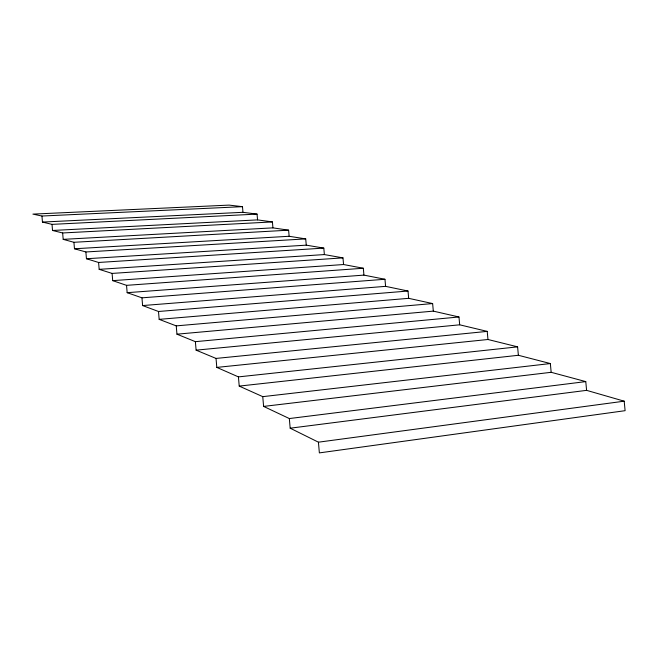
<?xml version="1.0" encoding="UTF-8"?>
<svg xmlns="http://www.w3.org/2000/svg" width="658" height="658" viewBox="0 0 658 658"><rect width="100%" height="100%" fill="white"/><g stroke="black" fill="none" stroke-linecap="round" stroke-linejoin="round"><path stroke-width="0.99" d="M318.423 442.184L624.203 401.183L625.1 410.682L319.369 452.893L318.423 442.184L290.178 428.194L289.331 418.554L263.611 406.414L262.756 396.651L239.224 386.098L238.426 376.894L216.803 367.403L216.03 358.429L196.109 350.155L195.377 341.666L176.953 334.182L176.237 325.883L159.162 319.36L158.496 311.489L142.613 305.559L141.955 297.835L127.159 292.678L126.533 285.342L112.707 280.637L112.099 273.415L99.169 269.344L98.585 262.468L86.445 258.742L85.877 251.965L74.469 248.765L73.926 242.292L63.184 239.356L62.65 232.965L52.525 230.473L52.023 224.37L42.449 222.067L41.947 216.03L32.9 214.113L229.099 205.107L242.481 206.67L242.975 212.312L257.056 214.105L257.566 219.887L272.412 221.927L272.93 227.865L288.607 230.177L289.142 236.28L305.707 238.895L306.266 245.163L323.802 248.107L324.378 254.572L342.974 257.878L343.566 264.532L363.323 268.25L363.94 275.11L384.963 279.272L385.596 286.353L408.018 291.025L408.676 298.329L432.635 303.568L433.318 311.127L458.971 316.983L459.687 324.813L487.224 331.385L487.965 339.495L517.599 346.856L518.381 355.279L550.351 363.553L551.165 372.305L585.776 381.599L586.599 390.35L624.203 401.183M290.178 428.194L586.599 390.35M289.331 418.554L585.776 381.599M263.611 406.414L551.165 372.305M262.756 396.651L550.351 363.553M239.224 386.098L518.381 355.279M238.426 376.894L517.599 346.856M216.803 367.403L487.965 339.495M216.03 358.429L487.224 331.385M196.109 350.155L459.687 324.813M195.377 341.666L458.971 316.983M176.953 334.182L433.318 311.127M176.237 325.883L432.635 303.568M159.162 319.36L408.676 298.329M158.496 311.489L408.018 291.025M142.613 305.559L385.596 286.353M141.955 297.835L384.963 279.272M127.159 292.678L363.94 275.11M126.533 285.342L363.323 268.25M112.707 280.637L343.566 264.532M112.099 273.415L342.974 257.878M99.169 269.344L324.378 254.572M98.585 262.468L323.802 248.107M86.445 258.742L306.266 245.163M85.877 251.965L305.707 238.895M74.469 248.765L289.142 236.28M73.926 242.292L288.607 230.177M63.184 239.356L272.93 227.865M52.525 230.473L257.566 219.887M62.65 232.965L272.412 221.927M52.023 224.37L257.056 214.105M42.449 222.067L242.975 212.312M41.947 216.03L242.481 206.67"/></g></svg>
